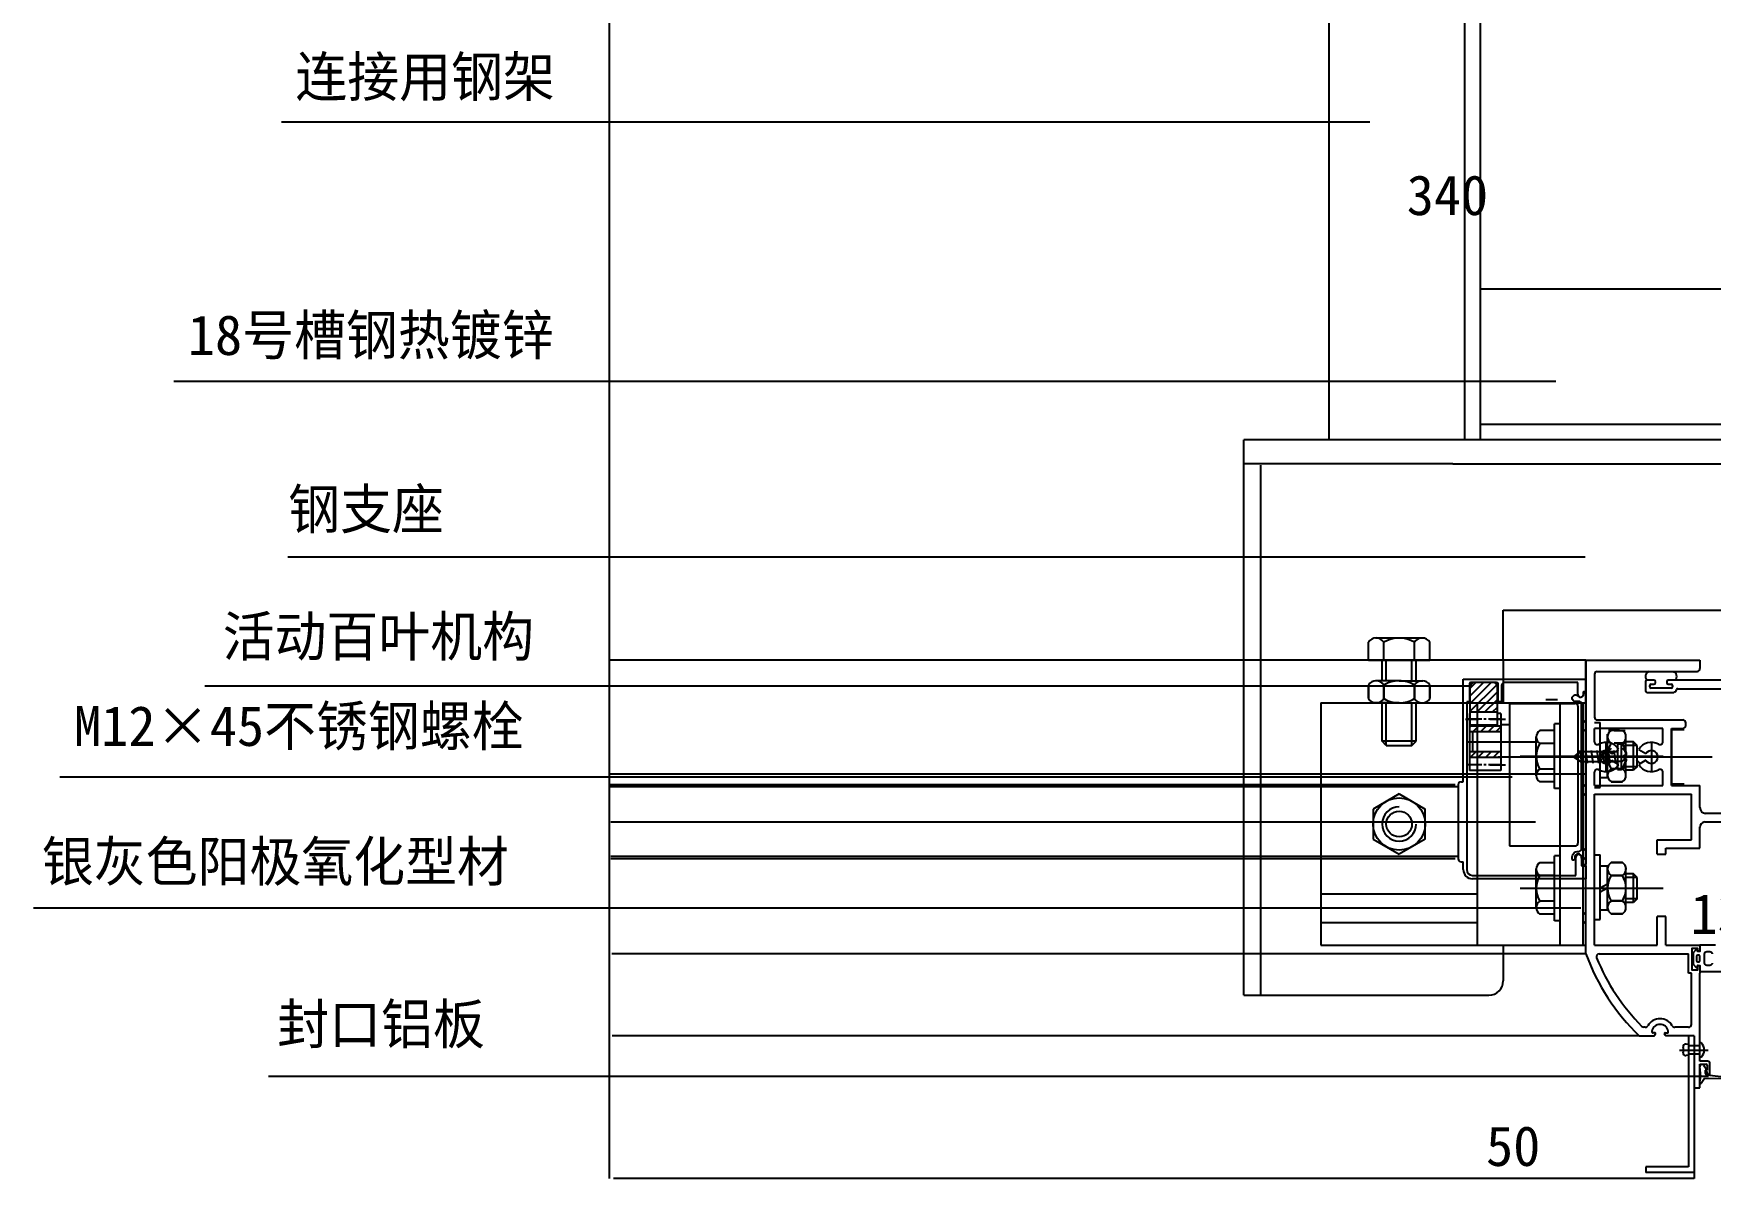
# Model space of a CAD drawing. Header units: metres. Extents: x -8118 to 8780, y 3552 to 5232.
# Drawn here: x 7683 to 8271, y 4343 to 4744 of the extents above; entities that cross this region are included whole.
import ezdxf

# ---------------------------------------------------------------- set-up
doc = ezdxf.new("R2010")
doc.units = ezdxf.units.M
for name, color, linetype in [('1', 1, 'Continuous'), ('10', 1, 'Continuous'), ('3', 5, 'Continuous'), ('4', 4, 'Continuous'), ('CASTFIX', 1, 'Continuous'), ('DIM', 4, 'Continuous'), ('GOMMA', 3, 'Continuous'), ('H', 4, 'Continuous'), ('五金件', 1, 'Continuous'), ('型材', 1, 'Continuous'), ('点划线', 1, 'Continuous')]:
    doc.layers.add(name, color=color, linetype=linetype)

# ---------------------------------------------------------------- blocks, each defined once
blk = doc.blocks.new('10X12')
at = {"layer": 'CASTFIX', "color": 8}
blk.add_line((0, -18.34), (0, 8.33), dxfattribs=at)
at = {"layer": 'CASTFIX'}
for p, q in [((-4.5, 0), (-4.5, 1.25)), ((-4.5, 1.25), (4.5, 1.25)), ((-4.5, 0), (4.5, 0)), ((-1.75, 0), (-1.75, -13.22)), ((-1.5, 3), (-0.7, 3)), ((-0.5, 2.25), (-0.7, 3)), ((-0.5, 2.25), (0.5, 2.25)), ((0.5, 2.25), (0.7, 3)), ((0.7, 3), (1.5, 3)), ((1.75, 0), (1.75, -12.74)), ((4.5, 0), (4.5, 1.25)), ((-2.19, -1.27), (2.32, -0.67)), ((-2.19, -3.27), (2.32, -2.67)), ((-2.19, -5.27), (2.32, -4.67)), ((-2.19, -7.27), (2.32, -6.67)), ((-2.19, -9.27), (2.32, -8.67)), ((-2.19, -11.27), (2.32, -10.67)), ((-2.19, -13.27), (2.32, -12.67)), ((-1.75, -13.22), (0, -15.43)), ((0, -15.43), (1.75, -12.74))]:
    blk.add_line(p, q, dxfattribs=at)
for centre, start, end in [((-1.85, 0.15), 82.98, 157.54), ((1.85, 0.15), 22.46, 97.02)]:
    blk.add_arc(centre, 2.87, start, end, dxfattribs=at)

msp = doc.modelspace()

# ---------------------------------------------------------------- hatches: boundary and pattern name
at = {"layer": 'DIM'}
h = msp.add_hatch(dxfattribs=at)
h.set_pattern_fill('ANSI37', scale=5)
h.paths.add_polyline_path([(8226.16, 4424.46), (8227.16, 4424.46), (8227.16, 4466.96), (8226.16, 4466.96)])
h.paths.add_polyline_path([(8226.16, 4466.96), (8227.16, 4466.96), (8227.16, 4509.46), (8226.16, 4509.46)])
at = {"layer": 'H'}
h = msp.add_hatch(dxfattribs=at)
h.set_pattern_fill('ANSI31', scale=0.6)
h.paths.add_polyline_path([(8187.61, 4516.56), (8186.61, 4515.56), (8186.61, 4506.26), (8196.11, 4506.26), (8196.11, 4515.56), (8195.11, 4516.56)])
h = msp.add_hatch(dxfattribs=at)
h.set_pattern_fill('ANSI31', scale=0.6)
h.paths.add_polyline_path([(8186.36, 4492.26), (8186.36, 4490.26), (8197.36, 4490.26), (8197.36, 4492.26)])
h.paths.add_polyline_path([(8186.36, 4501.26), (8186.36, 4499.26), (8197.36, 4499.26), (8197.36, 4501.26)])

# ---------------------------------------------------------------- linework, layer by layer
for p, q in [((8137.16, 4601.63), (8137.16, 4821.04)), ((8190.16, 4601.63), (8190.16, 4821.04)), ((8190.16, 4654.63), (8357.53, 4654.63)), ((8198.16, 4541.96), (8349.52, 4541.96)), ((8227.16, 4524.46), (7884.72, 4524.46)), ((8227.16, 4524.46), (8227.16, 4464.46)), ((8184.16, 4517.76), (8227.16, 4517.76)), ((8184.16, 4481.76), (8184.16, 4517.76)), ((8227.16, 4517.76), (8227.16, 4513.26)), ((8186.36, 4516.06), (8186.36, 4509.76)), ((8187.61, 4516.56), (8186.61, 4515.56)), ((8186.61, 4501.76), (8186.61, 4515.56)), ((8195.86, 4516.56), (8186.86, 4516.56)), ((8196.11, 4515.56), (8195.11, 4516.56)), ((8196.11, 4501.76), (8196.11, 4515.56)), ((8196.36, 4509.76), (8196.36, 4516.06)), ((8197.56, 4515.56), (8197.56, 4509.76)), ((8224.36, 4516.56), (8198.56, 4516.56)), ((8224.36, 4512.46), (8224.36, 4516.56)), ((8227.16, 4513.26), (8226.36, 4513.26)), ((8226.36, 4513.26), (8226.36, 4512.46)), ((8185.36, 4509.76), (8185.36, 4450.96)), ((8186.36, 4509.76), (8185.36, 4509.76)), ((8186.36, 4505.76), (8186.36, 4485.76)), ((8186.61, 4505.76), (8186.36, 4505.76)), ((8186.61, 4506.26), (8196.11, 4506.26)), ((8197.36, 4505.76), (8196.11, 4505.76)), ((8197.56, 4509.76), (8196.36, 4509.76)), ((8197.36, 4505.76), (8197.36, 4485.76)), ((8200.36, 4509.26), (8200.36, 4459.26)), ((8200.36, 4509.26), (8223.36, 4509.26)), ((8213.13, 4510.58), (8217.16, 4510.58)), ((8224.36, 4508.26), (8224.36, 4460.26)), ((8184.9, 4503.76), (8189.53, 4503.76)), ((8190.61, 4503.76), (8185.12, 4503.76)), ((8197.36, 4501.26), (8186.36, 4501.26)), ((8197.36, 4499.26), (8186.36, 4499.26)), ((8186.61, 4501.76), (8196.11, 4501.76)), ((8187.36, 4499.26), (8187.36, 4492.26)), ((8192.16, 4503.76), (8191.32, 4503.76)), ((8197.56, 4503.76), (8192.94, 4503.76)), ((8193.43, 4503.76), (8198.93, 4503.76)), ((8200.36, 4501.76), (8197.36, 4501.76)), ((8257.16, 4499.96), (8257.16, 4480.96)), ((8257.16, 4499.96), (8257.16, 4480.96)), ((8257.16, 4499.96), (8257.16, 4480.96)), ((8257.16, 4499.96), (8257.16, 4480.96)), ((8261.66, 4499.96), (8257.16, 4499.96)), ((8185.91, 4495.76), (8209.21, 4495.76)), ((8234.17, 4495.61), (8234.17, 4485.31)), ((8250.15, 4495.61), (8250.15, 4485.31)), ((8190.61, 4487.76), (8185.12, 4487.76)), ((8197.36, 4492.26), (8186.36, 4492.26)), ((8197.36, 4490.26), (8186.36, 4490.26)), ((8192.16, 4487.76), (8191.32, 4487.76)), ((8197.56, 4487.76), (8192.94, 4487.76)), ((8193.43, 4487.76), (8198.93, 4487.76)), ((8271.49, 4490.46), (8196.36, 4490.46)), ((8204.15, 4490.8), (8254.26, 4490.8)), ((8236.12, 4491.59), (8238.63, 4493.03)), ((8236.12, 4489.33), (8238.63, 4487.88)), ((8248.2, 4491.59), (8245.69, 4493.03)), ((8248.2, 4489.33), (8245.69, 4487.88)), ((8227.16, 4484.46), (7884.72, 4484.46)), ((8227.16, 4484.46), (7884.72, 4484.46)), ((8183.36, 4481.76), (8184.16, 4481.76)), ((8197.36, 4485.76), (8186.36, 4485.76)), ((8181.36, 4480.76), (7885.04, 4480.76)), ((8182.36, 4479.96), (7885.05, 4479.96)), ((8182.36, 4480.76), (8182.36, 4454.76)), ((8261.66, 4480.96), (8257.16, 4480.96)), ((7885.14, 4467.76), (8209.49, 4467.76)), ((8200.36, 4459.26), (8223.36, 4459.26)), ((8182.36, 4455.56), (7885.23, 4455.56)), ((8181.36, 4454.76), (7885.23, 4454.76)), ((8183.36, 4453.76), (8184.16, 4453.76)), ((8184.16, 4450.96), (8184.16, 4453.76)), ((8223.66, 4448.96), (8223.66, 4455.26)), ((8225.66, 4455.26), (8225.66, 4452.26)), ((8225.66, 4452.26), (8227.16, 4452.26)), ((8227.16, 4452.26), (8227.16, 4447.76)), ((8187.36, 4448.96), (8223.66, 4448.96)), ((8227.16, 4447.76), (8187.36, 4447.76)), ((8204.15, 4444.46), (8254.26, 4444.46)), ((8227.16, 4421.46), (7885.48, 4421.46)), ((8245.87, 4392.72), (7885.69, 4392.72)), ((8263.16, 4392.72), (8263.16, 4346.72)), ((8265.16, 4380.46), (8265.16, 4342.72)), ((8263.16, 4346.72), (8248.16, 4346.72)), ((8248.16, 4346.72), (8248.16, 4344.72)), ((8265.16, 4342.72), (7886.06, 4342.72)), ((8265.16, 4344.72), (8248.16, 4344.72))]:
    msp.add_line(p, q)
for centre, radius, start, end in [((8186.86, 4516.06), 0.5, 90, 180), ((8195.86, 4516.06), 0.5, 0, 90), ((8198.56, 4515.56), 1, 90, 180), ((8225.36, 4512.46), 1, 180, 0), ((8223.36, 4508.26), 1, 0, 90), ((8231.16, 4495.82), 1, 180, 299.29), ((8234.17, 4490.46), 5.15, 30, 119.29), ((8250.15, 4490.46), 5.15, 60.71, 150), ((8253.16, 4495.82), 1, 240.71, 0), ((8234.17, 4490.46), 5.15, 240.71, 330), ((8234.17, 4490.46), 2.25, 30, 330), ((8250.15, 4490.46), 5.15, 210, 299.29), ((8250.15, 4490.46), 2.25, 210, 150), ((8183.36, 4480.76), 1, 90, 180), ((8231.16, 4485.1), 1, 60.71, 180), ((8253.16, 4485.1), 1, 0, 119.29), ((8223.36, 4460.26), 1, 270, 0), ((8183.36, 4454.76), 1, 180, 270), ((8224.66, 4455.26), 1, 0, 180), ((8187.36, 4450.96), 3.2, 180, 270), ((8187.36, 4450.96), 2, 180, 270)]:
    msp.add_arc(centre, radius, start, end)
at = {"layer": '1'}
for p, q in [((7884.58, 4885.31), (7884.58, 4342.68)), ((8184.66, 4601.63), (8184.66, 4821.04)), ((8190.16, 4607.13), (8357.53, 4607.13)), ((8227.16, 4421.46), (8227.16, 4524.46)), ((8248.03, 4516.92), (8248.03, 4513.62)), ((8251.03, 4517.42), (8248.53, 4517.42)), ((8251.53, 4516.52), (8251.53, 4516.92)), ((8255.53, 4516.92), (8255.53, 4516.52)), ((8279.52, 4517.42), (8256.03, 4517.42)), ((8248.53, 4513.12), (8257.98, 4513.12)), ((8249.53, 4515.12), (8249.53, 4515.52)), ((8250.03, 4516.02), (8251.03, 4516.02)), ((8257.03, 4514.62), (8250.03, 4514.62)), ((8256.03, 4516.02), (8257.03, 4516.02)), ((8257.53, 4515.52), (8257.53, 4515.12)), ((8259.41, 4514.42), (8282.6, 4514.42)), ((8230.16, 4495.82), (8230.16, 4500.46)), ((8257.16, 4480.46), (8257.16, 4500.46)), ((8230.16, 4480.46), (8230.16, 4485.1)), ((8254.16, 4480.46), (8254.16, 4485.1)), ((8230.16, 4446.82), (8230.16, 4477.46)), ((8252.16, 4456.41), (8252.16, 4461.46)), ((8230.16, 4424.46), (8230.16, 4446.82)), ((8252.16, 4424.46), (8252.16, 4434.58))]:
    msp.add_line(p, q, dxfattribs=at)
for centre, radius, start, end in [((8248.53, 4516.92), 0.5, 90, 180), ((8251.03, 4516.92), 0.5, 0, 90), ((8256.03, 4516.92), 0.5, 90, 180), ((8248.53, 4513.62), 0.5, 180, 270), ((8250.03, 4515.52), 0.5, 90, 180), ((8250.03, 4515.12), 0.5, 180, 270), ((8251.03, 4516.52), 0.5, 270, 0), ((8256.03, 4516.52), 0.5, 180, 270), ((8257.03, 4515.52), 0.5, 0, 90), ((8257.03, 4515.12), 0.5, 270, 0), ((8257.67, 4514.39), 1.3, 283.76, 344.83), ((8259.41, 4513.92), 0.5, 90, 164.83)]:
    msp.add_arc(centre, radius, start, end, dxfattribs=at)
at = {"layer": '10'}
for p, q in [((8151.37, 4713.08), (7769.65, 4713.08)), ((8216.63, 4622.15), (7731.96, 4622.15)), ((8226.86, 4560.48), (7771.95, 4560.48)), ((8187.13, 4515.25), (7742.77, 4515.25)), ((8201.31, 4483.39), (7691.96, 4483.39)), ((8225.35, 4437.46), (7682.71, 4437.46)), ((8270.18, 4378.44), (7765.17, 4378.44))]:
    msp.add_line(p, q, dxfattribs=at)
at = {"layer": '3'}
for p, q in [((8245.16, 4494.55), (8241.22, 4494.55)), ((8245.16, 4494.55), (8243.91, 4495.8)), ((8246.16, 4488.21), (8244.91, 4489.46))]:
    msp.add_line(p, q, dxfattribs=at)
at = {"layer": '4'}
for p, q in [((8360.52, 4601.63), (8107.16, 4601.63)), ((8107.16, 4524.46), (8107.16, 4601.63)), ((8180.52, 4593.3), (8107.16, 4593.3)), ((8113.16, 4524.46), (8113.16, 4592.74)), ((8180.52, 4593.3), (8440.52, 4593.3)), ((8198.16, 4524.46), (8198.16, 4541.96)), ((8227.16, 4524.46), (8267.16, 4524.46)), ((8267.16, 4524.46), (8267.16, 4521.46)), ((8230.16, 4519.46), (8230.16, 4504.46)), ((8231.16, 4520.46), (8266.16, 4520.46)), ((8254.16, 4500.46), (8230.16, 4500.46)), ((8231.16, 4503.46), (8261.16, 4503.46)), ((8254.16, 4495.82), (8254.16, 4500.46)), ((8257.16, 4500.46), (8261.16, 4500.46)), ((8262.16, 4501.46), (8262.16, 4502.46)), ((8230.16, 4480.46), (8254.16, 4480.46)), ((8230.16, 4477.46), (8264.16, 4477.46)), ((8257.16, 4480.46), (8267.16, 4480.46)), ((8264.16, 4461.46), (8264.16, 4477.46)), ((8267.16, 4472.7), (8267.16, 4480.46)), ((8268.87, 4470.72), (8285.55, 4470.72)), ((8267.16, 4458.46), (8267.16, 4465.96)), ((8268.83, 4467.72), (8285.51, 4467.72)), ((8252.16, 4461.46), (8264.16, 4461.46)), ((8255.16, 4458.46), (8267.16, 4458.46)), ((8255.16, 4456.41), (8255.16, 4458.46)), ((8252.16, 4456.41), (8255.16, 4456.41)), ((8255.16, 4434.58), (8252.16, 4434.58)), ((8255.16, 4424.46), (8255.16, 4434.58)), ((8230.16, 4424.46), (8252.16, 4424.46)), ((8255.16, 4424.46), (8267.16, 4424.46)), ((8231.82, 4421.46), (8263.16, 4421.46)), ((8263.16, 4414.68), (8263.16, 4421.46)), ((8264.16, 4414.68), (8263.16, 4414.68)), ((8264.16, 4396.72), (8264.16, 4414.68)), ((8267.16, 4383.75), (8267.16, 4414.68)), ((8248, 4395.72), (8247.51, 4395.72)), ((8251.41, 4393.72), (8250.74, 4393.72)), ((8251.29, 4392.83), (8251.59, 4393.43)), ((8255.03, 4392.83), (8254.73, 4393.43)), ((8254.91, 4393.72), (8255.58, 4393.72)), ((8263.16, 4395.72), (8258.32, 4395.72)), ((8245.87, 4392.72), (8251.11, 4392.72)), ((8265.16, 4392.72), (8255.21, 4392.72)), ((8265.16, 4392.72), (8265.16, 4374.46)), ((8269.86, 4383.75), (8267.16, 4383.75)), ((8267.16, 4382.75), (8269.26, 4382.75)), ((8267.16, 4374.46), (8267.16, 4382.75)), ((8269.66, 4382.35), (8269.66, 4380.67)), ((8270.66, 4379), (8270.66, 4382.95)), ((8268.72, 4377.74), (8267.55, 4376.02)), ((8269.66, 4380.67), (8269.18, 4380.67)), ((8269.18, 4380.67), (8269.98, 4379)), ((8269.98, 4379), (8270.66, 4379)), ((8265.16, 4374.46), (8267.16, 4374.46))]:
    msp.add_line(p, q, dxfattribs=at)
msp.add_lwpolyline([(8265.56, 4424.46), (8267.16, 4424.46), (8267.16, 4422.49), (8266.36, 4422.28), (8266.36, 4423.26), (8264.36, 4423.26), (8264.36, 4415.88), (8266.36, 4415.88), (8266.36, 4417.48), (8267.16, 4417.26), (8267.16, 4414.68)], dxfattribs=at)
for centre, radius, start, end in [((8231.16, 4519.46), 1, 90, 180), ((8266.16, 4521.46), 1, 270, 0), ((8231.16, 4504.46), 1, 180, 270), ((8261.16, 4502.46), 1, 0, 90), ((8261.16, 4501.46), 1, 270, 0), ((8269.16, 4472.7), 2, 180, 270), ((8269.27, 4465.65), 2.12, 102.08, 178.71), ((8298.1, 4447.18), 75.46, 199.93, 226.2), ((8231.82, 4420.46), 1, 90, 201.96), ((8298.1, 4447.18), 72.46, 201.96, 224.93), ((8247.51, 4396.72), 1, 224.93, 270), ((8248, 4396.72), 1, 270, 329.83), ((8253.16, 4393.72), 4.97, 30.17, 149.83), ((8250.74, 4394.22), 0.5, 168.32, 270), ((8253.16, 4393.72), 2.97, 11.68, 168.32), ((8251.41, 4393.52), 0.2, 333.43, 90), ((8254.91, 4393.52), 0.2, 90, 206.57), ((8255.58, 4394.22), 0.5, 270, 11.68), ((8258.32, 4396.72), 1, 210.17, 270), ((8263.16, 4396.68), 1, 270, 0), ((8251.11, 4392.92), 0.2, 270, 333.43), ((8255.21, 4392.92), 0.2, 206.57, 270), ((8269.26, 4382.35), 0.4, 360, 90), ((8269.86, 4382.95), 0.8, 360, 90), ((8267.37, 4376.21), 0.26, 160.23, 315)]:
    msp.add_arc(centre, radius, start, end, dxfattribs=at)
at = {"layer": 'DIM'}
for p, q in [((8150.87, 4524.46), (8150.87, 4530.68)), ((8169.85, 4532.18), (8153.32, 4532.18)), ((8156.27, 4524.46), (8156.27, 4530.68)), ((8167.05, 4524.46), (8167.05, 4530.68)), ((8172.44, 4524.46), (8172.44, 4530.68)), ((8107.16, 4406.96), (8107.16, 4524.46)), ((8113.16, 4406.96), (8113.16, 4524.46)), ((8150.87, 4524.46), (8172.44, 4524.46)), ((8155.66, 4524.46), (8167.66, 4524.46)), ((8155.66, 4517.18), (8155.66, 4524.46)), ((8157.16, 4517.18), (8157.16, 4524.46)), ((8166.16, 4517.18), (8166.16, 4524.46)), ((8167.66, 4517.18), (8167.66, 4524.46)), ((8198.16, 4524.46), (8198.16, 4509.46)), ((8161.66, 4517.18), (8153.32, 4517.18)), ((8161.66, 4517.18), (8170, 4517.18)), ((8150.87, 4515.68), (8150.87, 4510.96)), ((8150.87, 4510.96), (8150.87, 4515.68)), ((8156.27, 4510.96), (8156.27, 4515.68)), ((8156.27, 4515.68), (8156.27, 4510.96)), ((8167.05, 4515.68), (8167.05, 4510.96)), ((8167.05, 4510.96), (8167.05, 4515.68)), ((8172.44, 4510.96), (8172.44, 4515.68)), ((8172.44, 4515.68), (8172.44, 4510.96)), ((8134.16, 4509.46), (8134.16, 4424.46)), ((8134.16, 4509.46), (8227.16, 4509.46)), ((8161.66, 4509.46), (8152.43, 4509.46)), ((8155.66, 4495.96), (8155.66, 4509.46)), ((8157.16, 4494.46), (8157.16, 4509.46)), ((8161.66, 4509.46), (8170.88, 4509.46)), ((8166.16, 4494.46), (8166.16, 4509.46)), ((8167.66, 4495.96), (8167.66, 4509.46)), ((8189.16, 4424.46), (8189.16, 4509.46)), ((8218.16, 4424.46), (8218.16, 4509.46)), ((8226.16, 4424.46), (8226.16, 4509.46)), ((8216.17, 4499.72), (8210.98, 4499.72)), ((8216.17, 4479.36), (8216.17, 4502.11)), ((8218.17, 4502.11), (8216.17, 4502.11)), ((8230.16, 4502.55), (8232.16, 4502.55)), ((8232.16, 4479.8), (8232.16, 4502.55)), ((8238.97, 4499.79), (8235.03, 4499.79)), ((8237.03, 4499.79), (8240.97, 4499.79)), ((8157.16, 4494.46), (8155.66, 4495.96)), ((8167.66, 4495.96), (8155.66, 4495.96)), ((8157.16, 4494.46), (8166.16, 4494.46)), ((8166.16, 4494.46), (8167.66, 4495.96)), ((8209.73, 4483.91), (8209.73, 4497.69)), ((8216.17, 4495.23), (8210.98, 4495.23)), ((8234.78, 4483.11), (8234.78, 4498.49)), ((8240.97, 4495.29), (8237.03, 4495.29)), ((8241.22, 4483.98), (8241.22, 4497.75)), ((8241.22, 4483.98), (8241.22, 4497.75)), ((8243.91, 4495.8), (8241.22, 4495.8)), ((8243.91, 4485.8), (8243.91, 4495.8)), ((8245.16, 4487.05), (8245.16, 4494.55)), ((8234.75, 4492.22), (8232.13, 4490.8)), ((8234.75, 4490.8), (8232.13, 4489.37)), ((8234.78, 4492.15), (8232.16, 4492.15)), ((8236.03, 4488.95), (8239.97, 4488.95)), ((8216.17, 4486.24), (8210.98, 4486.24)), ((8216.17, 4481.75), (8210.98, 4481.75)), ((8234.78, 4483.11), (8232.16, 4483.11)), ((8239.97, 4486.3), (8236.03, 4486.3)), ((8236.03, 4481.81), (8239.97, 4481.81)), ((8239.97, 4481.81), (8236.03, 4481.81)), ((8245.16, 4487.05), (8241.22, 4487.05)), ((8243.91, 4485.8), (8241.22, 4485.8)), ((8245.16, 4487.05), (8243.91, 4485.8)), ((8161.66, 4477.52), (8152.5, 4472.22)), ((8161.66, 4477.52), (8170.81, 4472.22)), ((8218.17, 4479.36), (8216.17, 4479.36)), ((8230.16, 4479.8), (8232.16, 4479.8)), ((8152.5, 4472.22), (8152.5, 4461.7)), ((8170.81, 4461.7), (8170.81, 4472.22)), ((8152.5, 4461.7), (8161.66, 4456.4)), ((8170.81, 4461.7), (8161.66, 4456.4)), ((8216.17, 4453.38), (8210.98, 4453.38)), ((8218.17, 4455.77), (8216.17, 4455.77)), ((8216.17, 4433.02), (8216.17, 4455.77)), ((8230.16, 4456.21), (8232.16, 4456.21)), ((8232.16, 4433.46), (8232.16, 4456.21)), ((8239.97, 4453.45), (8236.03, 4453.45)), ((8236.03, 4453.45), (8239.97, 4453.45)), ((8209.73, 4437.57), (8209.73, 4451.35)), ((8216.17, 4448.89), (8210.98, 4448.89)), ((8234.78, 4452.15), (8232.16, 4452.15)), ((8234.78, 4436.77), (8234.78, 4452.15)), ((8236.03, 4448.95), (8239.97, 4448.95)), ((8239.97, 4448.95), (8236.03, 4448.95)), ((8241.22, 4437.64), (8241.22, 4451.41)), ((8241.22, 4437.64), (8241.22, 4451.41)), ((8243.91, 4449.46), (8241.22, 4449.46)), ((8245.16, 4448.21), (8241.22, 4448.21)), ((8245.16, 4448.21), (8243.91, 4449.46)), ((8243.91, 4439.46), (8243.91, 4449.46)), ((8245.16, 4440.71), (8245.16, 4448.21)), ((8134.16, 4442.46), (8189.16, 4442.46)), ((8234.78, 4445.88), (8232.16, 4444.46)), ((8234.78, 4444.46), (8232.16, 4443.04)), ((8245.16, 4440.71), (8241.22, 4440.71)), ((8245.16, 4440.71), (8243.91, 4439.46)), ((8216.17, 4439.9), (8210.98, 4439.9)), ((8216.17, 4435.41), (8210.98, 4435.41)), ((8234.78, 4436.77), (8232.16, 4436.77)), ((8239.97, 4439.97), (8236.03, 4439.97)), ((8236.03, 4439.97), (8239.97, 4439.97)), ((8239.97, 4435.47), (8236.03, 4435.47)), ((8236.03, 4435.47), (8239.97, 4435.47)), ((8243.91, 4439.46), (8241.22, 4439.46)), ((8134.16, 4432.46), (8189.16, 4432.46)), ((8218.17, 4433.02), (8216.17, 4433.02)), ((8230.16, 4433.46), (8232.16, 4433.46)), ((8134.16, 4424.46), (8227.16, 4424.46)), ((8198.16, 4424.46), (8198.16, 4411.96)), ((8107.16, 4406.96), (8193.16, 4406.96))]:
    msp.add_line(p, q, dxfattribs=at)
for radius in [9.15, 4.5]:
    msp.add_circle((8161.66, 4466.96), radius, dxfattribs=at)
for centre, radius, start, end in [((8153.57, 4529.03), 3.16, 31.49, 148.51), ((8161.66, 4521.74), 10.44, 58.91, 121.09), ((8169.75, 4529.01), 3.17, 31.77, 148.23), ((8153.57, 4514.03), 3.16, 31.49, 148.51), ((8161.66, 4506.74), 10.44, 90, 121.09), ((8161.66, 4506.74), 10.44, 58.91, 90), ((8169.75, 4514.03), 3.16, 31.49, 148.51), ((8153.57, 4512.61), 3.16, 211.49, 328.51), ((8161.66, 4519.9), 10.44, 238.91, 270), ((8161.66, 4519.9), 10.44, 270, 301.09), ((8169.75, 4512.61), 3.16, 211.49, 328.51), ((8212.36, 4497.47), 2.63, 121.49, 238.51), ((8237.43, 4497.54), 2.64, 121.77, 238.23), ((8238.58, 4497.54), 2.64, 301.77, 58.23), ((8238.58, 4497.54), 2.64, 301.77, 58.23), ((8218.43, 4490.73), 8.7, 148.91, 211.09), ((8237.41, 4491.2), 2.63, 121.49, 238.51), ((8243.49, 4490.8), 8.7, 148.91, 211.09), ((8232.52, 4490.8), 8.7, 328.91, 31.09), ((8238.6, 4491.2), 2.63, 301.49, 58.51), ((8212.37, 4483.99), 2.64, 121.77, 238.23), ((8237.43, 4484.06), 2.64, 121.77, 238.23), ((8238.58, 4484.06), 2.64, 301.77, 58.23), ((8161.66, 4466.96), 6, 90, 0), ((8212.36, 4451.14), 2.63, 121.49, 238.51), ((8237.41, 4451.2), 2.63, 121.49, 238.51), ((8238.6, 4451.2), 2.63, 301.49, 58.51), ((8218.43, 4444.39), 8.7, 148.91, 211.09), ((8243.49, 4444.46), 8.7, 148.91, 211.09), ((8232.52, 4444.46), 8.7, 328.91, 31.09), ((8212.37, 4437.65), 2.64, 121.77, 238.23), ((8237.43, 4437.72), 2.64, 121.77, 238.23), ((8238.58, 4437.72), 2.64, 301.77, 58.23), ((8193.16, 4411.96), 5, 270, 0)]:
    msp.add_arc(centre, radius, start, end, dxfattribs=at)
at = {"layer": 'GOMMA'}
for p, q in [((8267.49, 4378.38), (8267.13, 4381.78)), ((8268.52, 4382.31), (8269.51, 4381)), ((8267.13, 4376.29), (8267.49, 4378.38)), ((8276.35, 4377.58), (8268.72, 4377.74)), ((8269.4, 4380.71), (8269.04, 4380.62)), ((8269.04, 4380.62), (8269.04, 4379.61)), ((8269.65, 4378.97), (8276.35, 4378.22))]:
    msp.add_line(p, q, dxfattribs=at)
for points in [[(8272.57, 4424.46), (8267.16, 4424.46), (8267.16, 4422.21), (8266.36, 4422.21), (8266.18, 4422.86, 0.58), (8265.85, 4422.95), (8264.76, 4421.81), (8264.76, 4417.81), (8265.85, 4416.67, 0.58), (8266.18, 4416.76), (8266.36, 4417.41), (8267.16, 4417.41), (8267.16, 4415.21), (8274.58, 4415.21)], [(8271.47, 4418.21, -0.41), (8270.67, 4417.41), (8269.56, 4417.41, -0.41), (8268.76, 4418.21), (8268.76, 4421.41, -0.41), (8269.56, 4422.21), (8270.67, 4422.21, -0.41), (8271.47, 4421.41)]]:
    msp.add_lwpolyline(points, format="xyb", dxfattribs=at)
msp.add_lwpolyline([(8265.96, 4419.01, 0.41), (8266.36, 4418.61), (8266.76, 4418.61, 0.41), (8267.16, 4419.01), (8267.16, 4420.61, 0.41), (8266.76, 4421.01), (8266.36, 4421.01, 0.41), (8265.96, 4420.61)], format="xyb", close=True, dxfattribs=at)
for centre, radius, start, end in [((8249.85, 4518.68), 1.83, 107.54, 223.37), ((8257.2, 4518.68), 1.83, 316.63, 72.46), ((8267.89, 4381.87), 0.77, 35.05, 186.19), ((8269.68, 4379.61), 0.64, 180, 267.3), ((8269.35, 4380.9), 0.19, 285, 32.83)]:
    msp.add_arc(centre, radius, start, end, dxfattribs=at)
at = {"layer": '五金件'}
for p, q in [((8263.16, 4389.67), (8262.32, 4389.75)), ((8267.02, 4389.22), (8263.16, 4389.22)), ((8267.63, 4390.21), (8267.16, 4390.21)), ((8263.16, 4385.86), (8262.32, 4385.77)), ((8267.02, 4386.22), (8263.16, 4386.22)), ((8267.63, 4385.21), (8267.16, 4385.21))]:
    msp.add_line(p, q, dxfattribs=at)
for centre, radius, start, end in [((8262.22, 4388.76), 1, 84.09, 179.95), ((8255.68, 4387.1), 5.78, 6.79, 16.64), ((8255.07, 4388.51), 6.39, 344.19, 353.55), ((8265.14, 4387.71), 3.53, 314.86, 45.14), ((8262.22, 4386.76), 1, 180.05, 275.91)]:
    msp.add_arc(centre, radius, start, end, dxfattribs=at)
at = {"layer": '型材'}
msp.add_lwpolyline([(8226.36, 4512.46), (8226.36, 4513.26), (8227.16, 4513.26), (8227.16, 4453.16, -0.41), (8226.66, 4452.66), (8226.54, 4452.66, -0.36), (8226.05, 4453.07), (8225.66, 4455.26, 1.16), (8223.31, 4454.91, -0.69), (8222.57, 4454.34, -0.58), (8224.59, 4457.36, 0.43), (8225.66, 4458.35), (8225.66, 4508.96, 0.41), (8224.66, 4509.96), (8223.36, 4509.96, -0.41), (8222.36, 4510.96), (8222.36, 4511.46), (8222.99, 4512.1, -0.36), (8224.25, 4511.88, 0.7), (8226.36, 4512.66)], format="xyb", close=True, dxfattribs=at)
at = {"layer": '点划线'}
msp.add_line((8260, 4387.72), (8270.03, 4387.72), dxfattribs=at)

# ---------------------------------------------------------------- block references
at = {"layer": 'CASTFIX', "rotation": 270}
msp.add_blockref('10X12', (8238.25, 4490.57), dxfattribs=at)

# ---------------------------------------------------------------- texts
at = {"layer": '10', "char_height": 14, "attachment_point": 1}
for s, insert in [('\\A1;340', (8164.32, 4694.48)), ('\\A1;132', (8263.82, 4442.43)), ('\\A1;50', (8192.13, 4361.06))]:
    msp.add_mtext(s, dxfattribs=dict(at, insert=insert))
at = {"layer": '4', "char_height": 14, "attachment_point": 1}
for s, insert in [('连接用钢架', (7774.54, 4736.01)), ('18号槽钢热镀锌', (7736.84, 4645.43)), ('钢支座', (7772.03, 4584.38)), ('活动百叶机构', (7749.06, 4539.77)), ('M12×45不锈钢螺栓', (7696.92, 4508.35)), ('银灰色阳极氧化型材', (7685.64, 4460.85)), ('封口铝板', (7768.18, 4403.85))]:
    msp.add_mtext(s, dxfattribs=dict(at, insert=insert))

doc.saveas('drawing.dxf')
